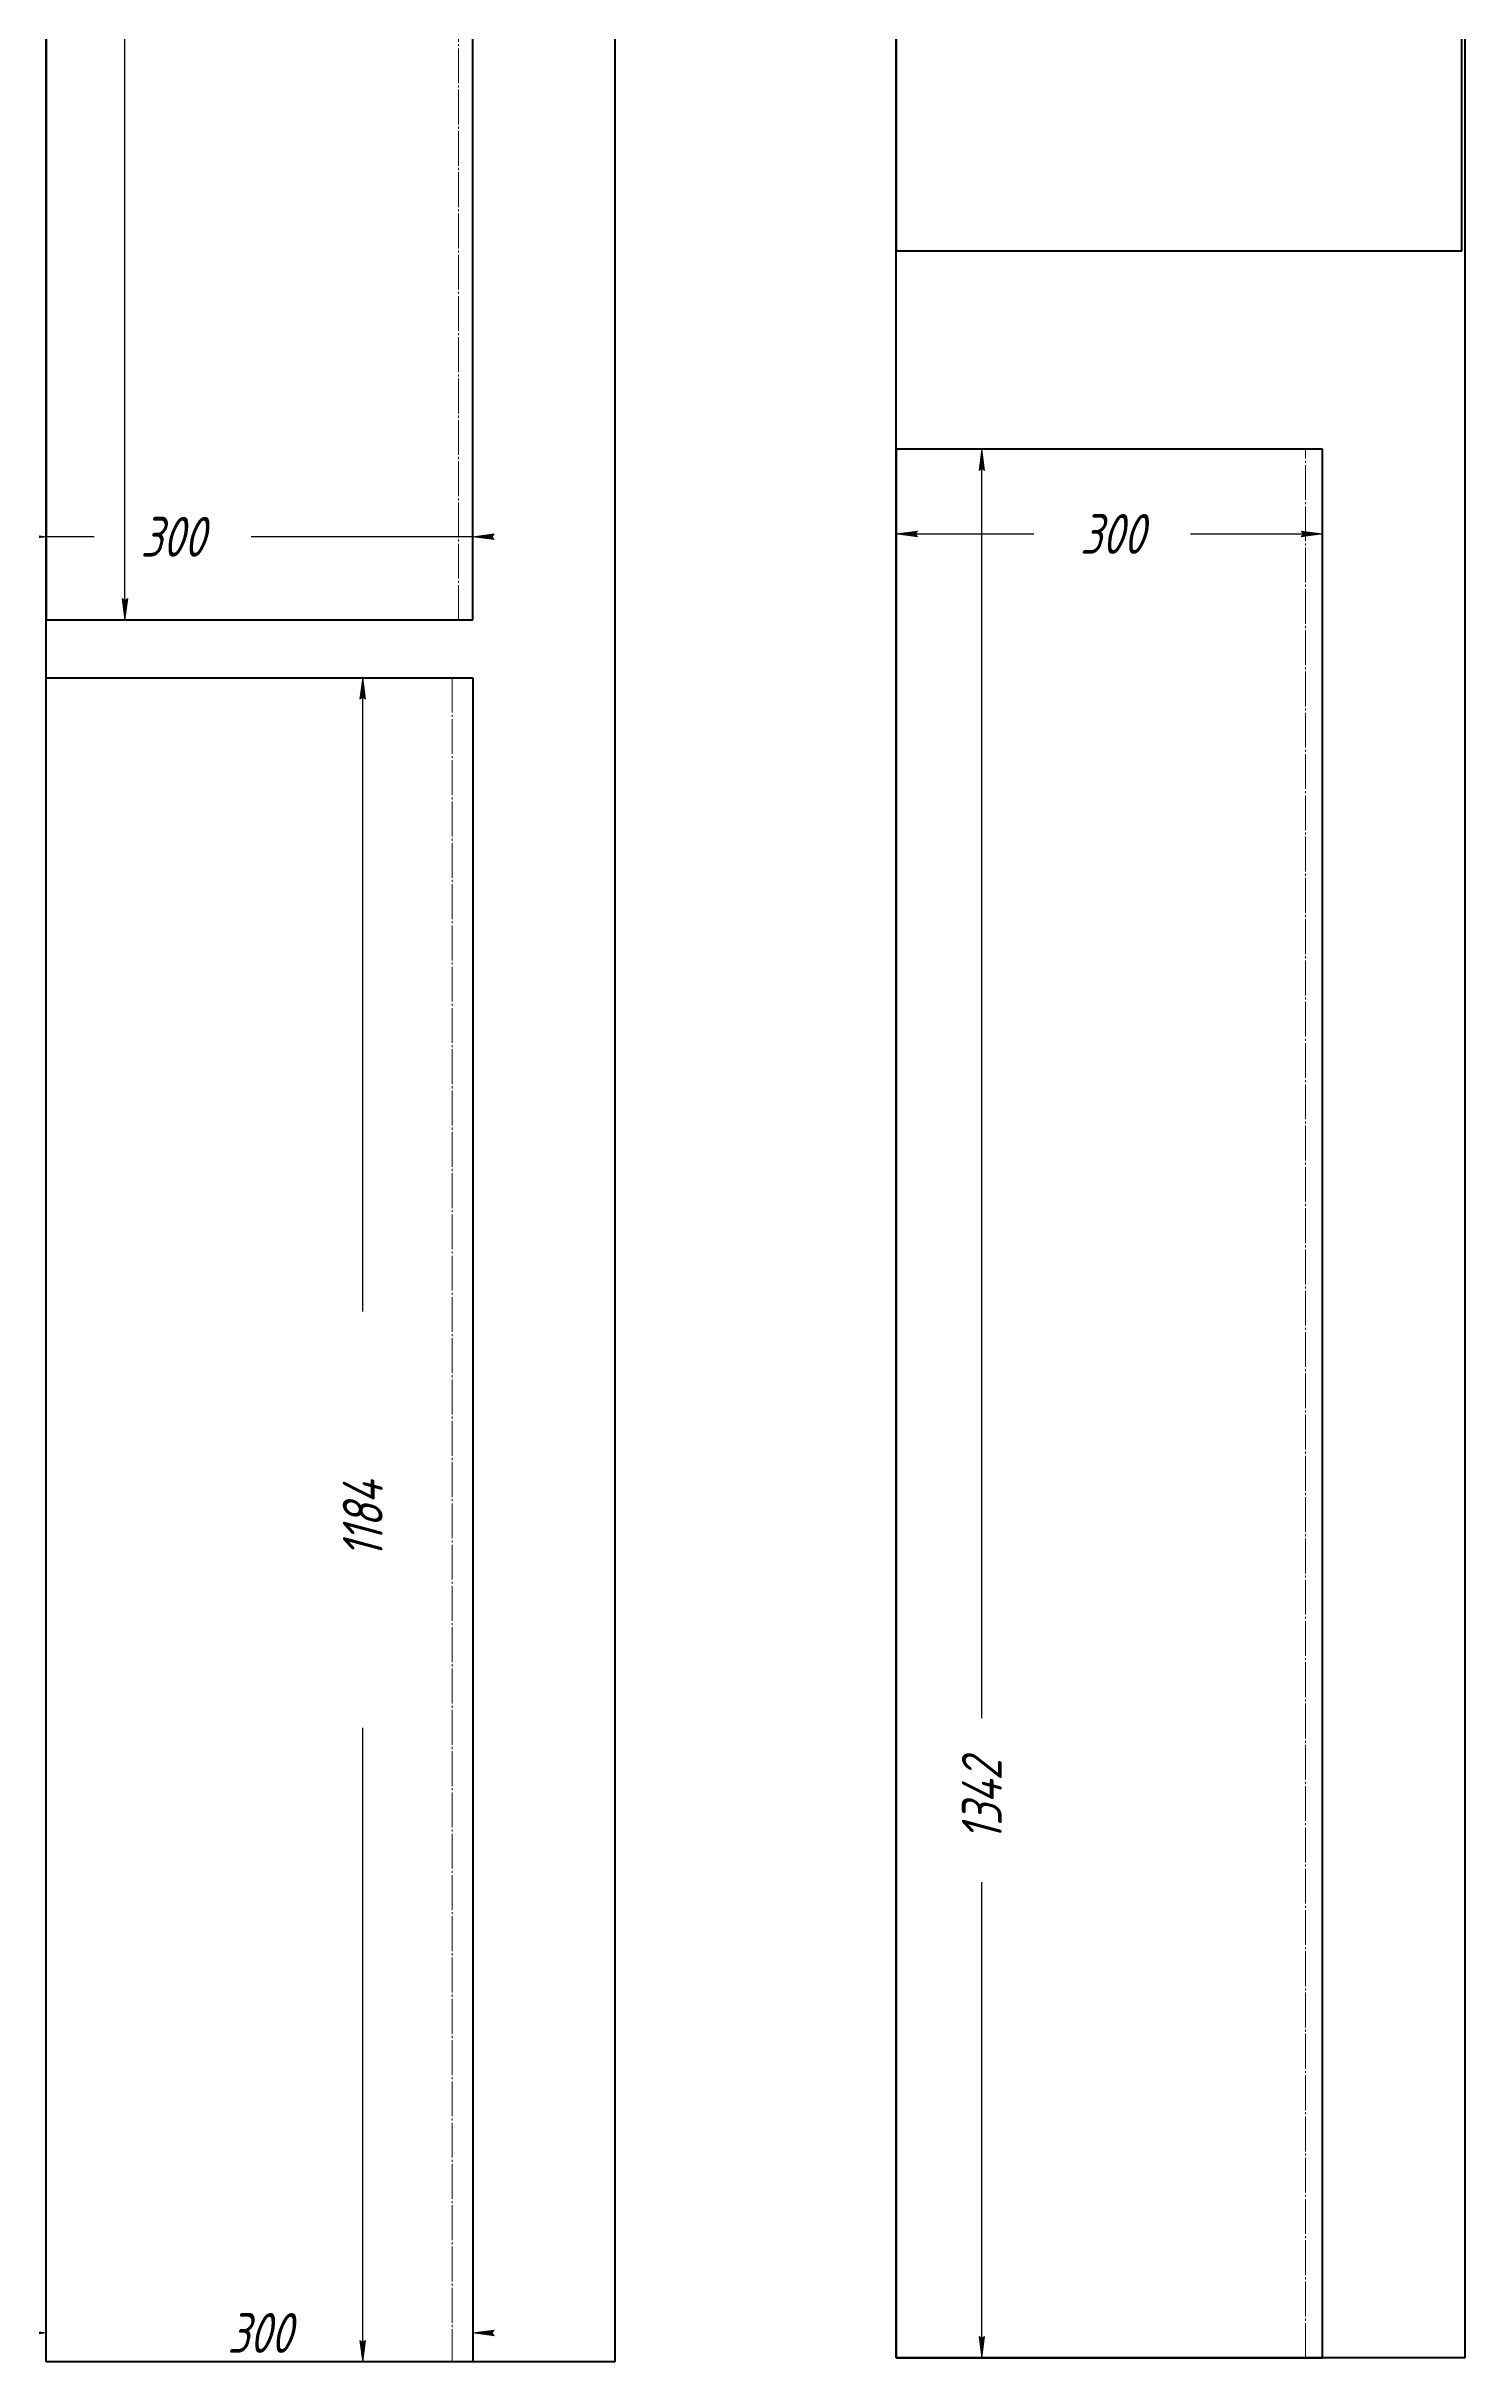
# Model space of a CAD drawing. Header units: millimetres. Extents: x -196 to 3476, y -2003 to 707.
# Drawn here: x 2478 to 3476, y -2003 to -375 of the extents above; entities that cross this region are included whole.
import ezdxf

# ---------------------------------------------------------------- set-up
doc = ezdxf.new("R2010")
doc.units = ezdxf.units.MM
for name, pattern in [('K5LT_AXLED', [29.02777862548828, 24.52777862548828, -1.5, 1.5, -1.5]), ('K5LT_BASIC', [0]), ('K5LT_THIN', [0])]:
    doc.linetypes.add(name, pattern=pattern)
doc.layers.add('Системный слой', color=7, linetype='Continuous')
doc.styles.add('KDIMTEXTSTYLE', font='GOST_AU.SHX', dxfattribs={"width": 0.96, "oblique": 15, "height": 5})
doc.dimstyles.new('KDIMSTYLE (1.00)', dxfattribs={"dimtxt": 5, "dimasz": 1, "dimexe": 2, "dimexo": 0, "dimgap": 1, "dimtad": 1, "dimtxsty": 'KDIMTEXTSTYLE', "dimsah": 1, "dimcen": 0, "dimdle": 1, "dimadec": 0, "dimazin": 0, "dimtfac": 0.667, "dimtmove": 0, "dimatfit": 3, "dimfxl": 1, "dimtvp": 1, "dimtolj": 1, "dimtzin": 0, "dimarcsym": 0})

# ---------------------------------------------------------------- blocks, each defined once
blk = doc.blocks.new('U4')
at = {"layer": 'Системный слой', "color": 150, "linetype": 'K5LT_BASIC', "lineweight": 60, "true_color": 0x0080ff}
for p, q in [((2478.01869151539, -2002.624310881658), (2478.018691515391, 697.3756891183423)), ((2878.018691515391, 697.3756891183423), (2878.01869151539, -2002.624310881658)), ((2878.01869151539, -2002.624310881658), (2478.01869151539, -2002.624310881658))]:
    blk.add_line(p, q, dxfattribs=at)
blk = doc.blocks.new('U5')
at = {"layer": 'Системный слой', "color": 150, "linetype": 'K5LT_BASIC', "lineweight": 60, "true_color": 0x0080ff}
for p, q in [((3075.775584253677, -1999.864727823337), (3075.775584253677, 700.1352721766634)), ((3475.775584253677, 700.1352721766634), (3475.775584253677, -1999.864727823337)), ((3475.775584253677, -1999.864727823337), (3075.775584253677, -1999.864727823337))]:
    blk.add_line(p, q, dxfattribs=at)
blk = doc.blocks.new('KDIMARROW_01')
at = {"layer": 'Системный слой'}
blk.add_hatch(color=0, dxfattribs=at).paths.add_polyline_path([(0, 0), (-15, 1.974787473678591), (-13.5, 1.7e-15), (-15, -1.974787473678587)])
at = {"layer": 'Системный слой', "color": 0, "linetype": 'K5LT_THIN', "lineweight": 18}
for p, q in [((-13.5, 1.7e-15), (-15, 1.974787473678591)), ((-15, 1.974787473678591), (0, 0)), ((0, 0), (-15, -1.974787473678587)), ((-15, -1.974787473678587), (-13.5, 1.7e-15)), ((0, 0), (-1, 0))]:
    blk.add_line(p, q, dxfattribs=at)

msp = doc.modelspace()

# ---------------------------------------------------------------- linework, layer by layer
at = {"layer": 'Системный слой', "color": 150, "linetype": 'K5LT_BASIC', "lineweight": 60, "true_color": 0x0080ff}
for p, q in [((2478.018691515391, 406.0280137022517), (2478.018691515391, -777.9719862977483)), ((2778.018691515391, -777.9719862977483), (2778.018691515391, 406.0280137022517)), ((3075.775584253677, 49.6328889456255), (3075.775584253677, -518.367111054375)), ((3473.775584253677, -518.367111054375), (3473.775584253677, -0.3671110543745044)), ((3075.775584253677, -518.367111054375), (3473.775584253677, -518.367111054375)), ((3075.775584253677, -657.8647278233365), (3075.775584253677, -1999.864727823337)), ((3375.775584253677, -657.8647278233365), (3075.775584253677, -657.8647278233365)), ((3375.775584253677, -1999.864727823337), (3375.775584253677, -657.8647278233365)), ((2478.018691515391, -777.9719862977483), (2778.018691515391, -777.9719862977483)), ((2478.01869151539, -2002.624310881657), (2478.01869151539, -818.6243108816575)), ((2478.01869151539, -818.6243108816575), (2778.01869151539, -818.6243108816575)), ((2778.01869151539, -818.6243108816575), (2778.01869151539, -2002.624310881657)), ((3075.775584253677, -1999.864727823337), (3375.775584253677, -1999.864727823337)), ((2778.01869151539, -2002.624310881657), (2478.01869151539, -2002.624310881657))]:
    msp.add_line(p, q, dxfattribs=at)
at = {"layer": 'Системный слой', "color": 30, "linetype": 'K5LT_AXLED', "lineweight": 18, "true_color": 0xff8000}
for p, q in [((2768.018691515391, -777.9719862977483), (2768.018691515391, 406.0280137022517)), ((3363.775584253677, -1999.864727823337), (3363.775584253677, -657.8647278233365)), ((2763.51869151539, -818.6243108816575), (2763.51869151539, -2002.624310881657))]:
    msp.add_line(p, q, dxfattribs=at)

# ---------------------------------------------------------------- block references
at = {"layer": 'Системный слой'}
for name in ['U5', 'U4']:
    msp.add_blockref(name, (0, 0), dxfattribs=at)

# ---------------------------------------------------------------- dimensions: what is measured, and where the dimension line sits
at = {"layer": 'Системный слой', "color": 7}
for base, p1, p2, location, override in [((2533.33762209088, 406.0280137022517), (2478.018691515391, -777.9719862977483), (2478.018691515391, 406.0280137022517), (2535.33762209088, -240.600751921854), {"dimexo": 0, "dimtoh": 1, "dimpost": '\\H28.0;\\W0.965;\\Q15;<>', "dimblk1": 'KDIMARROW_01', "dimblk2": 'KDIMARROW_01', "dimse1": 0, "dimse2": 0, "dimclrt": 7, "dimtmove": 1, "dimtolj": 1}), ((3136.115800285116, -657.8647278233365), (3075.775584253677, -1999.864727823337), (3075.775584253677, -657.8647278233365), (3136.115800285115, -1607.864727823337), {"dimexo": 0, "dimpost": '\\H28.0;\\W0.965;\\Q15;<>', "dimblk1": 'KDIMARROW_01', "dimblk2": 'KDIMARROW_01', "dimse1": 0, "dimse2": 0, "dimclrt": 7, "dimtolj": 1})]:
    msp.add_linear_dim(base=base, p1=p1, p2=p2, angle=90, location=location, dimstyle='KDIMSTYLE (1.00)', override=override, dxfattribs=at).render()
for base, p1, p2, location, override in [((3375.775584253677, -717.5137607412296), (3075.775584253677, -657.8647278233365), (3375.775584253677, -657.8647278233365), (3227.775584253677, -717.5137607412296), {"dimexo": 0, "dimtoh": 1, "dimpost": '\\H28.0;\\W0.965;\\Q15;<>', "dimblk1": 'KDIMARROW_01', "dimblk2": 'KDIMARROW_01', "dimse1": 0, "dimse2": 0, "dimclrt": 7, "dimtmove": 1, "dimtolj": 1}), ((2478.018691515391, -719.5137607412296), (2778.018691515391, -777.9719862977483), (2478.018691515391, -777.9719862977483), (2566.931693529551, -719.5137607412296), {"dimexo": 0, "dimtoh": 1, "dimpost": '\\H28.0;\\W0.965;\\Q15;<>', "dimblk1": 'KDIMARROW_01', "dimblk2": 'KDIMARROW_01', "dimse1": 0, "dimse2": 0, "dimclrt": 7, "dimtmove": 1, "dimtolj": 1}), ((2478.01869151539, -1982.419206798417), (2778.01869151539, -2002.624310881657), (2478.01869151539, -2002.624310881657), (2628.01869151539, -1982.419206798417), {"dimexo": 0, "dimpost": '\\H28.0;\\W0.965;\\Q15;\\Q15;\\H28.0;\\W0.965;\\Q15;<>\\H28.0;\\W0.965;\\Q15;\\Q15;', "dimblk1": 'KDIMARROW_01', "dimblk2": 'KDIMARROW_01', "dimse1": 0, "dimse2": 0, "dimclrt": 7, "dimtolj": 1})]:
    msp.add_linear_dim(base=base, p1=p1, p2=p2, location=location, dimstyle='KDIMSTYLE (1.00)', override=override, dxfattribs=at).render()
msp.add_linear_dim(base=(2700.621289089944, -818.6243108816575), p1=(2778.01869151539, -2002.624310881657), p2=(2778.01869151539, -818.6243108816575), angle=90, location=(2700.621289089944, -1410.624310881657), text='\\H28.0;\\W0.965;\\Q15;\\H28.0;\\W0.965;\\Q15;\\Q15;1184\\Q15;\\H5.00;', dimstyle='KDIMSTYLE (1.00)', override={"dimexo": 0, "dimblk1": 'KDIMARROW_01', "dimblk2": 'KDIMARROW_01', "dimse1": 0, "dimse2": 0, "dimclrt": 7, "dimtolj": 1}, dxfattribs=at).render()

doc.saveas('drawing.dxf')
